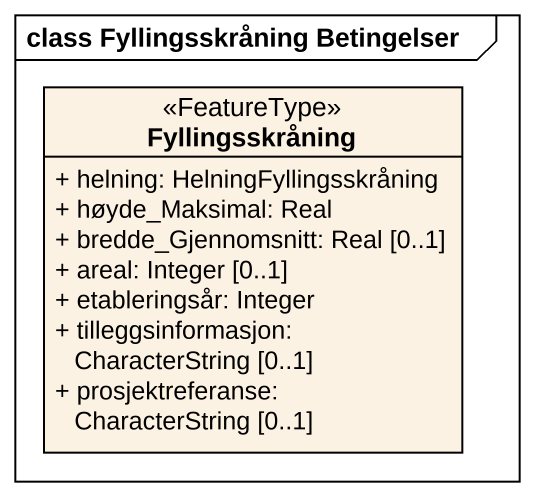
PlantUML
@startuml
mainframe class Fyllingsskråning Betingelser
hide circle
hide empty members
skinparam classAttributeIconSize 0
class Fyllingsskråning <<FeatureType>> {
  + helning: HelningFyllingsskråning
  + høyde_Maksimal: Real
  + bredde_Gjennomsnitt: Real [0..1]
  + areal: Integer [0..1]
  + etableringsår: Integer
  + tilleggsinformasjon: CharacterString [0..1]
  + prosjektreferanse: CharacterString [0..1]
}
@enduml
